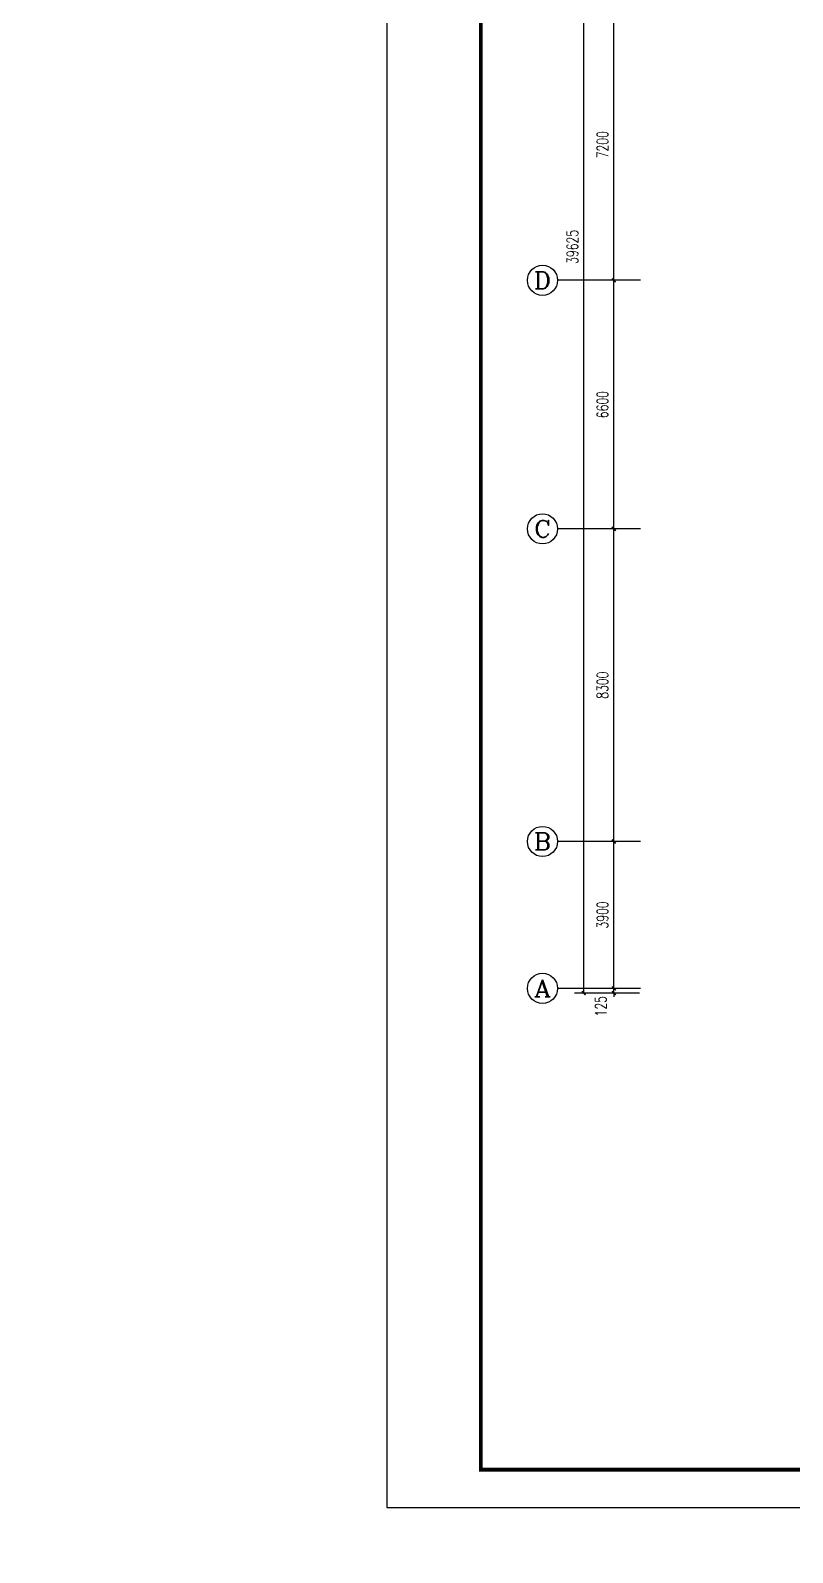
# Model space of a CAD drawing. Extents: x 2166032 to 5302137, y 581493 to 2416206.
# Drawn here: x 2424117 to 2444363, y 1240587 to 1281002 of the extents above; entities that cross this region are included whole.
import ezdxf
from ezdxf.enums import TextEntityAlignment as Align

# ---------------------------------------------------------------- set-up
doc = ezdxf.new("R2010")
doc.units = 0
doc.header["$LTSCALE"] = 1000
doc.header["$MEASUREMENT"] = 0
for name, color, linetype in [('AXIS', 3, 'Continuous'), ('AXIS_TEXT', 7, 'Continuous'), ('PUB_TITLE', 137, 'Continuous')]:
    doc.layers.add(name, color=color, linetype=linetype)
doc.styles.add('_TCH_AXIS', font='complex_.ttf')
doc.styles.add('COMPLEX', font='complex_.ttf')
doc.styles.add('DIM_FONT', font='simplex_.ttf', dxfattribs={"width": 0.7})
doc.dimstyles.new('DIMN', dxfattribs={"dimtxt": 300, "dimasz": 100, "dimexe": 250, "dimexo": 300, "dimgap": 150, "dimtad": 1, "dimdec": 0, "dimzin": 0, "dimdsep": 46, "dimtxsty": 'DIM_FONT', "dimblk": 'ARCHTICK', "dimcen": 0.09, "dimclrt": 7, "dimazin": 2, "dimtfac": 1, "dimtdec": 0, "dimtix": 1, "dimtmove": 2, "dimatfit": 3, "dimldrblk": 'ARCHTICK', "dimfxl": 1, "dimtolj": 1, "dimtzin": 0, "dimarcsym": 0})

# ---------------------------------------------------------------- blocks, each defined once
blk = doc.blocks.new('_ArchTick')
at = {"color": 0, "linetype": 'ByBlock', "const_width": 0.4}
blk.add_lwpolyline([(-0.5, -0.5), (0.5, 0.5)], dxfattribs=at)
blk = doc.blocks.new('*D2801')
at = {"layer": 'AXIS', "color": 0, "lineweight": -2}
for p, q in [((2440179, 1255567), (2439366, 1255567)), ((2440179, 1255442), (2439366, 1255442)), ((2439616, 1255567), (2439616, 1255667)), ((2439616, 1255442), (2439616, 1255567)), ((2439616, 1255442), (2439616, 1255342))]:
    blk.add_line(p, q, dxfattribs=at)
at = {"layer": 'Defpoints', "color": 0}
for p in [(2439616, 1255567), (2440479, 1255567), (2440479, 1255442)]:
    blk.add_point(p, dxfattribs=at)
at = {"layer": 'AXIS', "color": 0, "lineweight": -2, "xscale": 100, "yscale": 100, "zscale": 100}
for p, rotation in [((2439616, 1255567), 270), ((2439616, 1255442), 90)]:
    blk.add_blockref('_ArchTick', p, dxfattribs=dict(at, rotation=rotation))
at = {"layer": 'AXIS', "color": 7, "insert": (2439271, 1255092), "char_height": 300, "attachment_point": 5, "rotation": 90, "style": 'DIM_FONT'}
blk.add_mtext('\\A1;125', dxfattribs=at)
blk = doc.blocks.new('*D2802')
at = {"layer": 'AXIS', "color": 0, "lineweight": -2}
for p, q in [((2440179, 1259467), (2439366, 1259467)), ((2439616, 1255567), (2439616, 1259467)), ((2440179, 1255567), (2439366, 1255567))]:
    blk.add_line(p, q, dxfattribs=at)
at = {"layer": 'Defpoints', "color": 0}
for p in [(2439616, 1259467), (2440479, 1259467), (2440479, 1255567)]:
    blk.add_point(p, dxfattribs=at)
at = {"layer": 'AXIS', "color": 0, "lineweight": -2, "xscale": 100, "yscale": 100, "zscale": 100}
for p, rotation in [((2439616, 1259467), 90), ((2439616, 1255567), 270)]:
    blk.add_blockref('_ArchTick', p, dxfattribs=dict(at, rotation=rotation))
at = {"layer": 'AXIS', "color": 7, "insert": (2439315, 1257517), "char_height": 300, "attachment_point": 5, "rotation": 90, "style": 'DIM_FONT'}
blk.add_mtext('\\A1;3900', dxfattribs=at)
blk = doc.blocks.new('*D2803')
at = {"layer": 'AXIS', "color": 0, "lineweight": -2}
for p, q in [((2440179, 1267767), (2439366, 1267767)), ((2439616, 1259467), (2439616, 1267767)), ((2440179, 1259467), (2439366, 1259467))]:
    blk.add_line(p, q, dxfattribs=at)
at = {"layer": 'Defpoints', "color": 0}
for p in [(2439616, 1267767), (2440479, 1267767), (2440479, 1259467)]:
    blk.add_point(p, dxfattribs=at)
at = {"layer": 'AXIS', "color": 0, "lineweight": -2, "xscale": 100, "yscale": 100, "zscale": 100}
for p, rotation in [((2439616, 1267767), 90), ((2439616, 1259467), 270)]:
    blk.add_blockref('_ArchTick', p, dxfattribs=dict(at, rotation=rotation))
at = {"layer": 'AXIS', "color": 7, "insert": (2439315, 1263617), "char_height": 300, "attachment_point": 5, "rotation": 90, "style": 'DIM_FONT'}
blk.add_mtext('\\A1;8300', dxfattribs=at)
blk = doc.blocks.new('*D2804')
at = {"layer": 'AXIS', "color": 0, "lineweight": -2}
for p, q in [((2440179, 1274367), (2439366, 1274367)), ((2439616, 1267767), (2439616, 1274367)), ((2440179, 1267767), (2439366, 1267767))]:
    blk.add_line(p, q, dxfattribs=at)
at = {"layer": 'Defpoints', "color": 0}
for p in [(2439616, 1274367), (2440479, 1274367), (2440479, 1267767)]:
    blk.add_point(p, dxfattribs=at)
at = {"layer": 'AXIS', "color": 0, "lineweight": -2, "xscale": 100, "yscale": 100, "zscale": 100}
for p, rotation in [((2439616, 1274367), 90), ((2439616, 1267767), 270)]:
    blk.add_blockref('_ArchTick', p, dxfattribs=dict(at, rotation=rotation))
at = {"layer": 'AXIS', "color": 7, "insert": (2439315, 1271067), "char_height": 300, "attachment_point": 5, "rotation": 90, "style": 'DIM_FONT'}
blk.add_mtext('\\A1;6600', dxfattribs=at)
blk = doc.blocks.new('*D2805')
at = {"layer": 'AXIS', "color": 0, "lineweight": -2}
for p, q in [((2440179, 1281567), (2439366, 1281567)), ((2439616, 1274367), (2439616, 1281567)), ((2440179, 1274367), (2439366, 1274367))]:
    blk.add_line(p, q, dxfattribs=at)
at = {"layer": 'Defpoints', "color": 0}
for p in [(2439616, 1281567), (2440479, 1281567), (2440479, 1274367)]:
    blk.add_point(p, dxfattribs=at)
at = {"layer": 'AXIS', "color": 0, "lineweight": -2, "xscale": 100, "yscale": 100, "zscale": 100}
for p, rotation in [((2439616, 1281567), 90), ((2439616, 1274367), 270)]:
    blk.add_blockref('_ArchTick', p, dxfattribs=dict(at, rotation=rotation))
at = {"layer": 'AXIS', "color": 7, "insert": (2439315, 1277967), "char_height": 300, "attachment_point": 5, "rotation": 90, "style": 'DIM_FONT'}
blk.add_mtext('\\A1;7200', dxfattribs=at)
blk = doc.blocks.new('*D2811')
at = {"layer": 'AXIS', "color": 0, "lineweight": -2}
for p, q in [((2440296, 1295067), (2438566, 1295067)), ((2438816, 1255442), (2438816, 1295067)), ((2440296, 1255442), (2438566, 1255442))]:
    blk.add_line(p, q, dxfattribs=at)
at = {"layer": 'Defpoints', "color": 0}
for p in [(2438816, 1295067), (2440596, 1295067), (2440596, 1255442)]:
    blk.add_point(p, dxfattribs=at)
at = {"layer": 'AXIS', "color": 0, "lineweight": -2, "xscale": 100, "yscale": 100, "zscale": 100}
for p, rotation in [((2438816, 1295067), 90), ((2438816, 1255442), 270)]:
    blk.add_blockref('_ArchTick', p, dxfattribs=dict(at, rotation=rotation))
at = {"layer": 'AXIS', "color": 7, "insert": (2438515, 1275255), "char_height": 300, "attachment_point": 5, "rotation": 90, "style": 'DIM_FONT'}
blk.add_mtext('\\A1;39625', dxfattribs=at)
blk = doc.blocks.new('_AXISO')
blk.add_circle((0, 0), 0.5)
at = {"layer": 'AXIS_TEXT', "style": 'COMPLEX', "width": 1.171875}
blk.add_attdef('A', text='', height=0.56, dxfattribs=at).set_placement((-0.25, -0.28), (0.25, -0.28), align=Align.FIT)

msp = doc.modelspace()

# ---------------------------------------------------------------- linework, layer by layer
msp.add_circle((2604640.5, 1020101.3), 438608.5)
at = {"layer": 'AXIS'}
for p, q in [((2440327.4, 1274367.4), (2438120.4, 1274367.4)), ((2440327.4, 1267767.4), (2438120.4, 1267767.4)), ((2440327.4, 1259467.4), (2438120.4, 1259467.4)), ((2440327.4, 1255567.4), (2438120.4, 1255567.4))]:
    msp.add_line(p, q, dxfattribs=at)
at = {"layer": 'PUB_TITLE'}
msp.add_lwpolyline([(2433582.7, 1241787.6), (2538682.7, 1241787.6), (2538682.7, 1301187.6), (2433582.7, 1301187.6)], close=True, dxfattribs=at)
at = {"layer": 'PUB_TITLE', "const_width": 100}
msp.add_lwpolyline([(2436082.7, 1242787.6), (2537682.7, 1242787.6), (2537682.7, 1300187.6), (2436082.7, 1300187.6)], close=True, dxfattribs=at)

# ---------------------------------------------------------------- block references
at = {"layer": 'AXIS'}
ref = msp.add_blockref('_AXISO', (2437720.4, 1274367.4), dxfattribs=dict(at, xscale=800, yscale=800, zscale=800))
ref.add_attrib('A', 'D', dxfattribs={"layer": 'AXIS_TEXT', "height": 452.5, "style": '_TCH_AXIS', "width": 0.95528}).set_placement((2437494.1, 1274141.1), (2437946.6, 1274141.1), align=Align.FIT)
ref = msp.add_blockref('_AXISO', (2437720.4, 1267767.4), dxfattribs=dict(at, xscale=800, yscale=800, zscale=800))
ref.add_attrib('A', 'C', dxfattribs={"layer": 'AXIS_TEXT', "height": 452.5, "style": '_TCH_AXIS'}).set_placement((2437494.1, 1267541.1), (2437946.6, 1267541.1), align=Align.FIT)
ref = msp.add_blockref('_AXISO', (2437720.4, 1259467.4), dxfattribs=dict(at, xscale=800, yscale=800, zscale=800))
ref.add_attrib('A', 'B', dxfattribs={"layer": 'AXIS_TEXT', "height": 452.5, "style": '_TCH_AXIS', "width": 0.95528}).set_placement((2437494.1, 1259241.1), (2437946.6, 1259241.1), align=Align.FIT)
ref = msp.add_blockref('_AXISO', (2437720.4, 1255567.4), dxfattribs=dict(at, xscale=800, yscale=800, zscale=800))
ref.add_attrib('A', 'A', dxfattribs={"layer": 'AXIS_TEXT', "height": 452.5, "style": '_TCH_AXIS'}).set_placement((2437494.1, 1255341.1), (2437946.6, 1255341.1), align=Align.FIT)

# ---------------------------------------------------------------- dimensions: what is measured, and where the dimension line sits
for p1, p2, distance, picture, middle in [((2440595.9, 1255442.4), (2440595.9, 1295067.4), 1779.7, '*D2811', (2438514.8, 1275254.9)), ((2440479.2, 1274367.4), (2440479.2, 1281567.4), 862.9, '*D2805', (2439314.8, 1277967.4)), ((2440479.2, 1267767.4), (2440479.2, 1274367.4), 862.9, '*D2804', (2439314.8, 1271067.4)), ((2440479.2, 1259467.4), (2440479.2, 1267767.4), 862.9, '*D2803', (2439314.8, 1263617.4)), ((2440479.2, 1255567.4), (2440479.2, 1259467.4), 862.9, '*D2802', (2439314.8, 1257517.4))]:
    dim = msp.add_aligned_dim(p1=p1, p2=p2, distance=distance, dimstyle='DIMN', dxfattribs=at)
    dim.commit()
    dim.dimension.update_dxf_attribs({"geometry": picture, "text_midpoint": middle})
dim = msp.add_linear_dim(base=(2439616.2, 1255567.4), p1=(2440479.2, 1255442.4), p2=(2440479.2, 1255567.4), angle=90, dimstyle='DIMN', dxfattribs=at)
dim.commit()
dim.dimension.update_dxf_attribs({"geometry": '*D2801', "text_midpoint": (2439271.2, 1255092.4), "dimtype": 161})

doc.saveas('drawing.dxf')
